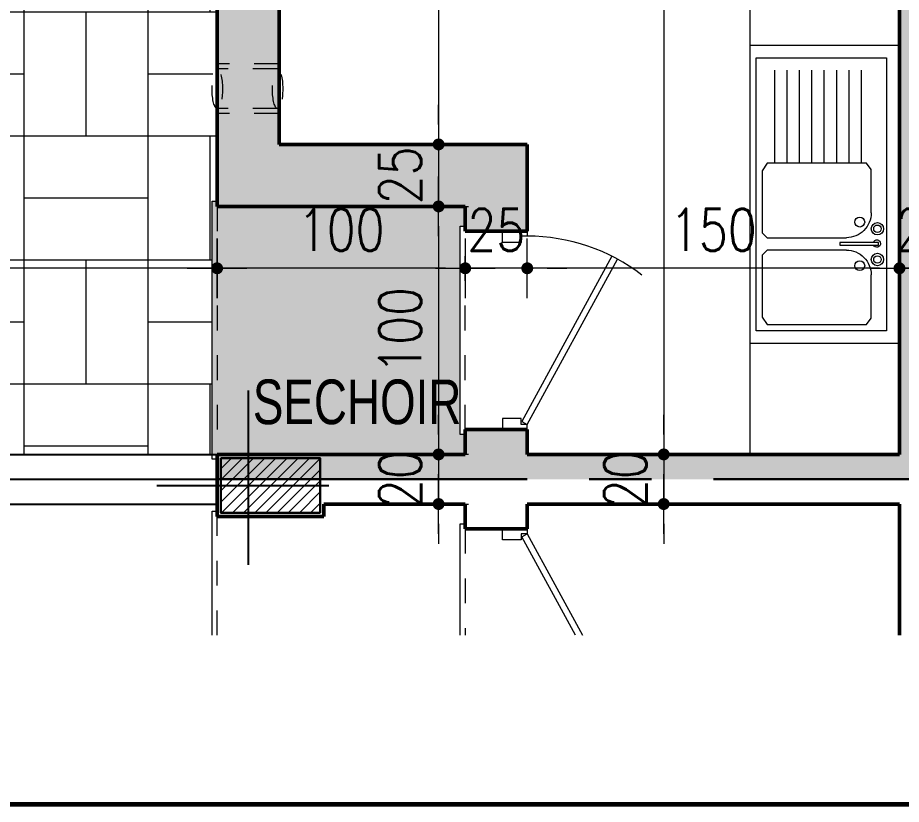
# Model space of a CAD drawing. Header units: millimetres. Extents: x 906 to 2482, y -1519 to -637.
# Drawn here: x 2039.474 to 2043.035, y -1518.695 to -1515.523 of the extents above; entities that cross this region are included whole.
import ezdxf

# ---------------------------------------------------------------- set-up
doc = ezdxf.new("R2010")
doc.units = ezdxf.units.MM
for name, pattern in [('AXES', [2, 1.25, -0.25, 0.25, -0.25]), ('CACHE', [0.375, 0.25, -0.125]), ('HIDDEN', [0.375, 0.25, -0.125])]:
    doc.linetypes.add(name, pattern=pattern)
doc.layers.get('DEFPOINTS').update_dxf_attribs({"color": 255, "lineweight": 13})
for name, color, linetype, lineweight in [('A-signe', 7, 'Continuous', 9), ('APPUITS', 7, 'Continuous', 18), ('AXE LIMITE', 7, 'AXES', 30), ('DIM.', 4, 'Continuous', 25), ('Extracteur cuisine 300m3', 7, 'Continuous', 20), ('interrompu', 7, 'HIDDEN', 15), ('MENUISERIE', 7, 'Continuous', 13), ('MUR 0.25', 7, 'Continuous', 25), ('MUR 0.5', 7, 'Continuous', 50), ('mur-fort', 7, 'Continuous', 60), ('POTEAUX ARCH', 7, 'Continuous', 30), ('POTEAUX HACHURE', 7, 'Continuous', 15), ('SANITAIRE', 7, 'Continuous', 15), ('TEXTE', 7, 'Continuous', 20)]:
    doc.layers.add(name, color=color, linetype=linetype, lineweight=lineweight)
doc.layers.add('AXE', color=7, linetype='AXES')
doc.layers.add('TEINTE', color=254, linetype='Continuous')
doc.layers.add('HATCH', color=7, linetype='Continuous', lineweight=5, true_color=0xbababa)
doc.layers.add('TEINTE 6', color=7, linetype='Continuous', true_color=0x4d4dff)
doc.styles.add('atef', font='romans.shx', dxfattribs={"width": 0.8})
doc.styles.add('STYLE4', font='swisscl.ttf')
doc.dimstyles.new('COTEXT', dxfattribs={"dimscale": 0, "dimtxt": 0.17, "dimasz": 0.08, "dimexe": 0.015, "dimexo": 0.015, "dimgap": 0.07, "dimtad": 1, "dimdec": 0, "dimlfac": 100, "dimzin": 0, "dimdsep": 46, "dimtxsty": 'atef', "dimblk": 'SIG2', "dimcen": 0.15, "dimse1": 1, "dimse2": 1, "dimclrd": 256, "dimclre": 6, "dimclrt": 2, "dimadec": 0, "dimazin": 0, "dimtfac": 0.5, "dimtdec": 0, "dimtix": 1, "dimtmove": 2, "dimatfit": 1, "dimldrblk": 'SIG2', "dimfxl": 0.18, "dimtolj": 1, "dimtzin": 0, "dimlwd": 18, "dimarcsym": 0})

# ---------------------------------------------------------------- blocks, each defined once
blk = doc.blocks.new('P - 0.80')
at = {"layer": 'MENUISERIE'}
for points in [[(-0.6991, 0.3412), (-0.0325, -0.0217), (-0.02, 0), (-0.6875, 0.3633)], [(-0.8, 0), (-0.78, 0), (-0.78, -0.025), (-0.755, -0.025), (-0.755, -0.1), (-0.8, -0.1)], [(0, 0), (-0.02, 0), (-0.02, -0.025), (-0.045, -0.025), (-0.045, -0.1), (0, -0.1)]]:
    blk.add_lwpolyline(points, dxfattribs=at)
blk.add_arc((-0.02, 0), 0.76, 142.5454, 180, dxfattribs=at)
blk = doc.blocks.new('SIG2')
at = {"layer": 'A-signe'}
for p, q in [((0, 1.5), (0, 0.5)), ((0, 0.5), (0, -0.5)), ((-1.5, 0), (-0.5, 0)), ((-0.5, 0), (0.5, 0)), ((0.5, 0), (1.5, 0)), ((0, -0.5), (0, -1.5))]:
    blk.add_line(p, q, dxfattribs=at)
at = {"layer": 'A-signe', "const_width": 0.3}
blk.add_lwpolyline([(-0.15, 0, 1), (0.15, 0, 1)], format="xyb", close=True, dxfattribs=at)
blk = doc.blocks.new('*D3337')
at = {"layer": 'DEFPOINTS', "color": 0, "transparency": 16777216}
for p in [(2040.7381, -1513.2343), (2042.0778, -1517.2843), (2042.2779, -1517.2843)]:
    blk.add_point(p, dxfattribs=at)
at = {"layer": 'DIM.', "lineweight": 18, "transparency": 16777216}
blk.add_line((2042.0778, -1513.3143), (2042.0778, -1517.2043), dxfattribs=at)
at = {"layer": 'DIM.', "lineweight": 18, "transparency": 16777216, "xscale": 0.08, "yscale": 0.08, "zscale": 0.08}
for p, rotation in [((2042.0778, -1513.2343), 90), ((2042.0778, -1517.2843), 270)]:
    blk.add_blockref('SIG2', p, dxfattribs=dict(at, rotation=rotation))
at = {"layer": 'DIM.', "color": 2, "transparency": 16777216, "insert": (2041.9228, -1515.2593), "char_height": 0.17, "attachment_point": 5, "rotation": 90, "style": 'atef'}
blk.add_mtext('\\A1;405', dxfattribs=at)
blk = doc.blocks.new('*D3338')
at = {"layer": 'DEFPOINTS', "color": 0, "transparency": 16777216}
for p in [(2042.2779, -1517.2843), (2042.0778, -1517.4843), (2042.3265, -1517.4843)]:
    blk.add_point(p, dxfattribs=at)
at = {"layer": 'DIM.', "lineweight": 18, "transparency": 16777216}
for p, q in [((2042.0778, -1517.2043), (2042.0778, -1517.1243)), ((2042.0778, -1517.2843), (2042.0778, -1517.4843)), ((2042.0778, -1517.5643), (2042.0778, -1517.6443))]:
    blk.add_line(p, q, dxfattribs=at)
at = {"layer": 'DIM.', "lineweight": 18, "transparency": 16777216, "xscale": 0.08, "yscale": 0.08, "zscale": 0.08}
for p, rotation in [((2042.0778, -1517.2843), 270), ((2042.0778, -1517.4843), 90)]:
    blk.add_blockref('SIG2', p, dxfattribs=dict(at, rotation=rotation))
at = {"layer": 'DIM.', "color": 2, "transparency": 16777216, "insert": (2041.9228, -1517.3843), "char_height": 0.17, "attachment_point": 5, "rotation": 90, "style": 'atef'}
blk.add_mtext('\\A1;20', dxfattribs=at)
blk = doc.blocks.new('EVIER 1.20-0.60')
at = {"layer": 'SANITAIRE', "linetype": 'Continuous'}
blk.add_lwpolyline([(0, 0.6), (-1.2, 0.6), (-1.2, 0), (0, 0)], close=True, dxfattribs=at)
for points in [[(-1.15, 0.575), (-0.05, 0.575)], [(-1.15, 0.05), (-1.15, 0.575)], [(-0.05, 0.575), (-0.05, 0.05)], [(-1.095, 0.55), (-1.125, 0.53)], [(-0.845, 0.55), (-1.095, 0.55)], [(-0.825, 0.53), (-0.845, 0.55)], [(-0.755, 0.55), (-0.775, 0.53)], [(-0.505, 0.55), (-0.755, 0.55)], [(-0.475, 0.53), (-0.505, 0.55)], [(-1.125, 0.53), (-1.125, 0.13)], [(-0.825, 0.2111), (-0.825, 0.53)], [(-0.775, 0.53), (-0.775, 0.2111)], [(-0.475, 0.13), (-0.475, 0.53)], [(-0.475, 0.5), (-0.1, 0.5)], [(-0.475, 0.45), (-0.1, 0.45)], [(-0.475, 0.4), (-0.1, 0.4)], [(-0.475, 0.35), (-0.1, 0.35)], [(-0.475, 0.3), (-0.1, 0.3)], [(-0.475, 0.25), (-0.1, 0.25)], [(-0.794, 0.237), (-0.805, 0.237)], [(-0.805, 0.237), (-0.805, 0.082)], [(-0.794, 0.082), (-0.794, 0.237)], [(-0.475, 0.2), (-0.1, 0.2)], [(-0.475, 0.15), (-0.1, 0.15)], [(-1.125, 0.13), (-1.0999, 0.1111)], [(-1.0999, 0.1111), (-0.925, 0.1111)], [(-0.675, 0.1111), (-0.5001, 0.1111)], [(-0.5001, 0.111), (-0.475, 0.13)], [(-0.805, 0.082), (-0.794, 0.082)], [(-0.05, 0.05), (-1.15, 0.05)]]:
    blk.add_lwpolyline(points, dxfattribs=at)
for points in [[(-0.825, 0.2111, -0.414214), (-0.925, 0.1111)], [(-0.675, 0.1111, -0.414214), (-0.775, 0.2111)], [(-0.888, 0.1772, -1), (-0.888, 0.1372, -1), (-0.888, 0.1772)], [(-0.712, 0.1772, -1), (-0.712, 0.1372, -1), (-0.712, 0.1772)], [(-0.863, 0.111, -1), (-0.863, 0.061, -1), (-0.863, 0.111)], [(-0.739, 0.111, -1), (-0.739, 0.061, -1), (-0.739, 0.111)], [(-0.863, 0.101, -1), (-0.863, 0.071, -1), (-0.863, 0.101)], [(-0.7944, 0.1023, -5.432574), (-0.805, 0.1016)], [(-0.739, 0.101, -1), (-0.739, 0.071, -1), (-0.739, 0.101)]]:
    blk.add_lwpolyline(points, format="xyb", dxfattribs=at)
blk = doc.blocks.new('*D3356')
at = {"layer": 'DEFPOINTS', "color": 0, "transparency": 16777216}
for p in [(2040.9571, -1513.2343), (2041.0279, -1516.0343), (2041.1706, -1516.0343)]:
    blk.add_point(p, dxfattribs=at)
at = {"layer": 'DIM.', "lineweight": 18, "transparency": 16777216}
blk.add_line((2041.1706, -1513.3143), (2041.1706, -1515.9543), dxfattribs=at)
at = {"layer": 'DIM.', "lineweight": 18, "transparency": 16777216, "xscale": 0.08, "yscale": 0.08, "zscale": 0.08}
for p, rotation in [((2041.1706, -1513.2343), 90), ((2041.1706, -1516.0343), 270)]:
    blk.add_blockref('SIG2', p, dxfattribs=dict(at, rotation=rotation))
at = {"layer": 'DIM.', "color": 2, "transparency": 16777216, "insert": (2041.0156, -1514.6343), "char_height": 0.17, "attachment_point": 5, "rotation": 90, "style": 'atef'}
blk.add_mtext('\\A1;280', dxfattribs=at)
blk = doc.blocks.new('*D3357')
at = {"layer": 'DEFPOINTS', "color": 0, "transparency": 16777216}
for p in [(2041.0279, -1516.0343), (2040.9874, -1516.2843), (2041.1706, -1516.2843)]:
    blk.add_point(p, dxfattribs=at)
at = {"layer": 'DIM.', "lineweight": 18, "transparency": 16777216}
for p, q in [((2041.1706, -1515.9543), (2041.1706, -1515.8743)), ((2041.1706, -1516.0343), (2041.1706, -1516.2843)), ((2041.1706, -1516.3643), (2041.1706, -1516.4443))]:
    blk.add_line(p, q, dxfattribs=at)
at = {"layer": 'DIM.', "lineweight": 18, "transparency": 16777216, "xscale": 0.08, "yscale": 0.08, "zscale": 0.08}
for p, rotation in [((2041.1706, -1516.0343), 270), ((2041.1706, -1516.2843), 90)]:
    blk.add_blockref('SIG2', p, dxfattribs=dict(at, rotation=rotation))
at = {"layer": 'DIM.', "color": 2, "transparency": 16777216, "insert": (2041.0156, -1516.1593), "char_height": 0.17, "attachment_point": 5, "rotation": 90, "style": 'atef'}
blk.add_mtext('\\A1;25', dxfattribs=at)
blk = doc.blocks.new('*D3358')
at = {"layer": 'DEFPOINTS', "color": 0, "transparency": 16777216}
for p in [(2040.9874, -1516.2843), (2041.1706, -1517.2843), (2041.2779, -1517.2843)]:
    blk.add_point(p, dxfattribs=at)
at = {"layer": 'DIM.', "lineweight": 18, "transparency": 16777216}
blk.add_line((2041.1706, -1516.3643), (2041.1706, -1517.2043), dxfattribs=at)
at = {"layer": 'DIM.', "lineweight": 18, "transparency": 16777216, "xscale": 0.08, "yscale": 0.08, "zscale": 0.08}
for p, rotation in [((2041.1706, -1516.2843), 90), ((2041.1706, -1517.2843), 270)]:
    blk.add_blockref('SIG2', p, dxfattribs=dict(at, rotation=rotation))
at = {"layer": 'DIM.', "color": 2, "transparency": 16777216, "insert": (2041.0156, -1516.7843), "char_height": 0.17, "attachment_point": 5, "rotation": 90, "style": 'atef'}
blk.add_mtext('\\A1;100', dxfattribs=at)
blk = doc.blocks.new('*D3359')
at = {"layer": 'DEFPOINTS', "color": 0, "transparency": 16777216}
for p in [(2041.2779, -1517.2843), (2041.1706, -1517.4843), (2041.2779, -1517.4843)]:
    blk.add_point(p, dxfattribs=at)
at = {"layer": 'DIM.', "lineweight": 18, "transparency": 16777216}
for p, q in [((2041.1706, -1517.2043), (2041.1706, -1517.1243)), ((2041.1706, -1517.2843), (2041.1706, -1517.4843)), ((2041.1706, -1517.5643), (2041.1706, -1517.6443))]:
    blk.add_line(p, q, dxfattribs=at)
at = {"layer": 'DIM.', "lineweight": 18, "transparency": 16777216, "xscale": 0.08, "yscale": 0.08, "zscale": 0.08}
for p, rotation in [((2041.1706, -1517.2843), 270), ((2041.1706, -1517.4843), 90)]:
    blk.add_blockref('SIG2', p, dxfattribs=dict(at, rotation=rotation))
at = {"layer": 'DIM.', "color": 2, "transparency": 16777216, "insert": (2041.0156, -1517.3843), "char_height": 0.17, "attachment_point": 5, "rotation": 90, "style": 'atef'}
blk.add_mtext('\\A1;20', dxfattribs=at)
blk = doc.blocks.new('*D3255')
at = {"layer": 'DEFPOINTS', "color": 0, "transparency": 16777216}
for p in [(2043.0279, -1516.5338), (2043.0279, -1516.6622), (2043.2279, -1516.6622)]:
    blk.add_point(p, dxfattribs=at)
at = {"layer": 'DIM.', "lineweight": 18, "transparency": 16777216}
for p, q in [((2042.9479, -1516.5338), (2042.8679, -1516.5338)), ((2043.2279, -1516.5338), (2043.0279, -1516.5338)), ((2043.3079, -1516.5338), (2043.3879, -1516.5338))]:
    blk.add_line(p, q, dxfattribs=at)
at = {"layer": 'DIM.', "lineweight": 18, "transparency": 16777216, "xscale": 0.08, "yscale": 0.08, "zscale": 0.08}
blk.add_blockref('SIG2', (2043.0279, -1516.5338), dxfattribs=at)
at = {"layer": 'DIM.', "lineweight": 18, "transparency": 16777216, "xscale": 0.08, "yscale": 0.08, "zscale": 0.08, "rotation": 180}
blk.add_blockref('SIG2', (2043.2279, -1516.5338), dxfattribs=at)
at = {"layer": 'DIM.', "color": 2, "transparency": 16777216, "insert": (2043.1279, -1516.3788), "char_height": 0.17, "attachment_point": 5, "style": 'atef'}
blk.add_mtext('\\A1;20', dxfattribs=at)
blk = doc.blocks.new('*D3256')
at = {"layer": 'DEFPOINTS', "color": 0, "transparency": 16777216}
for p in [(2041.5279, -1516.2731), (2041.5279, -1516.5338), (2043.0279, -1516.6622)]:
    blk.add_point(p, dxfattribs=at)
at = {"layer": 'DIM.', "lineweight": 18, "transparency": 16777216}
blk.add_line((2042.9479, -1516.5338), (2041.6079, -1516.5338), dxfattribs=at)
at = {"layer": 'DIM.', "lineweight": 18, "transparency": 16777216, "xscale": 0.08, "yscale": 0.08, "zscale": 0.08, "rotation": 180}
blk.add_blockref('SIG2', (2041.5279, -1516.5338), dxfattribs=at)
at = {"layer": 'DIM.', "lineweight": 18, "transparency": 16777216, "xscale": 0.08, "yscale": 0.08, "zscale": 0.08}
blk.add_blockref('SIG2', (2043.0279, -1516.5338), dxfattribs=at)
at = {"layer": 'DIM.', "color": 2, "transparency": 16777216, "insert": (2042.2779, -1516.3788), "char_height": 0.17, "attachment_point": 5, "style": 'atef'}
blk.add_mtext('\\A1;150', dxfattribs=at)
blk = doc.blocks.new('*D3257')
at = {"layer": 'DEFPOINTS', "color": 0, "transparency": 16777216}
for p in [(2041.5279, -1516.2731), (2041.2779, -1516.2843), (2041.2779, -1516.5338)]:
    blk.add_point(p, dxfattribs=at)
at = {"layer": 'DIM.', "lineweight": 18, "transparency": 16777216}
for p, q in [((2041.1979, -1516.5338), (2041.1179, -1516.5338)), ((2041.5279, -1516.5338), (2041.2779, -1516.5338)), ((2041.6079, -1516.5338), (2041.6879, -1516.5338))]:
    blk.add_line(p, q, dxfattribs=at)
at = {"layer": 'DIM.', "lineweight": 18, "transparency": 16777216, "xscale": 0.08, "yscale": 0.08, "zscale": 0.08}
blk.add_blockref('SIG2', (2041.2779, -1516.5338), dxfattribs=at)
at = {"layer": 'DIM.', "lineweight": 18, "transparency": 16777216, "xscale": 0.08, "yscale": 0.08, "zscale": 0.08, "rotation": 180}
blk.add_blockref('SIG2', (2041.5279, -1516.5338), dxfattribs=at)
at = {"layer": 'DIM.', "color": 2, "transparency": 16777216, "insert": (2041.4029, -1516.3788), "char_height": 0.17, "attachment_point": 5, "style": 'atef'}
blk.add_mtext('\\A1;25', dxfattribs=at)
blk = doc.blocks.new('*D3258')
at = {"layer": 'DEFPOINTS', "color": 0, "transparency": 16777216}
for p in [(2040.2779, -1516.1175), (2041.2779, -1516.2843), (2040.2779, -1516.5338)]:
    blk.add_point(p, dxfattribs=at)
at = {"layer": 'DIM.', "lineweight": 18, "transparency": 16777216}
blk.add_line((2041.1979, -1516.5338), (2040.3579, -1516.5338), dxfattribs=at)
at = {"layer": 'DIM.', "lineweight": 18, "transparency": 16777216, "xscale": 0.08, "yscale": 0.08, "zscale": 0.08, "rotation": 180}
blk.add_blockref('SIG2', (2040.2779, -1516.5338), dxfattribs=at)
at = {"layer": 'DIM.', "lineweight": 18, "transparency": 16777216, "xscale": 0.08, "yscale": 0.08, "zscale": 0.08}
blk.add_blockref('SIG2', (2041.2779, -1516.5338), dxfattribs=at)
at = {"layer": 'DIM.', "color": 2, "transparency": 16777216, "insert": (2040.7779, -1516.3788), "char_height": 0.17, "attachment_point": 5, "style": 'atef'}
blk.add_mtext('\\A1;100', dxfattribs=at)
blk = doc.blocks.new('*D3259')
at = {"layer": 'DEFPOINTS', "color": 0, "transparency": 16777216}
for p in [(2040.2779, -1516.1175), (2036.3779, -1516.5338), (2036.3779, -1517.2843)]:
    blk.add_point(p, dxfattribs=at)
at = {"layer": 'DIM.', "lineweight": 18, "transparency": 16777216}
blk.add_line((2040.1979, -1516.5338), (2036.4579, -1516.5338), dxfattribs=at)
at = {"layer": 'DIM.', "lineweight": 18, "transparency": 16777216, "xscale": 0.08, "yscale": 0.08, "zscale": 0.08, "rotation": 180}
blk.add_blockref('SIG2', (2036.3779, -1516.5338), dxfattribs=at)
at = {"layer": 'DIM.', "lineweight": 18, "transparency": 16777216, "xscale": 0.08, "yscale": 0.08, "zscale": 0.08}
blk.add_blockref('SIG2', (2040.2779, -1516.5338), dxfattribs=at)
at = {"layer": 'DIM.', "color": 2, "transparency": 16777216, "insert": (2038.3279, -1516.3788), "char_height": 0.17, "attachment_point": 5, "style": 'atef'}
blk.add_mtext('\\A1;390', dxfattribs=at)

msp = doc.modelspace()

# ---------------------------------------------------------------- hatches: boundary and pattern name
at = {"layer": 'HATCH'}
h = msp.add_hatch(dxfattribs=at)
h.set_pattern_fill('164', pattern_type=2)
h.set_pattern_definition([(0, (0, 0), (0.5, 0.5), []), (0, (0, 0.25), (0.5, 0.5), [0.5, -0.5]), (90, (0, 0), (-0.5, 0.5), []), (90, (0.25, 0.5), (-0.5, 0.5), [0.5, -0.5])])
edge = h.paths.add_edge_path()
edge.add_line((2040.1879, -1514.1129), (2040.2079, -1514.1129))
edge.add_line((2040.2079, -1514.1129), (2040.2079, -1513.8843))
edge.add_line((2040.2079, -1513.8843), (2040.2779, -1513.8843))
edge.add_line((2040.2779, -1513.8843), (2040.2779, -1513.3843))
edge.add_line((2040.2779, -1513.3843), (2037.2058, -1513.3843))
edge.add_line((2037.2058, -1513.3843), (2037.2058, -1513.4072))
edge.add_line((2037.2058, -1513.4072), (2036.6479, -1513.4072))
edge.add_line((2036.6479, -1513.4072), (2036.6479, -1513.3843))
edge.add_line((2036.6479, -1513.3843), (2036.3779, -1513.3843))
edge.add_line((2036.3779, -1513.3843), (2036.3779, -1517.2843))
edge.add_line((2036.3779, -1517.2843), (2040.2579, -1517.2843))
edge.add_line((2040.2579, -1517.2843), (2040.2579, -1516.2629))
edge.add_line((2040.2579, -1516.2629), (2040.2779, -1516.2629))
edge.add_line((2040.2779, -1516.2629), (2040.2779, -1515.9114))
edge.add_ellipse((2040.2782, -1515.8101), major_axis=(0, -0.1), ratio=0.218235, start_angle=180.7768, end_angle=353.598, ccw=False)
edge.add_line((2040.2779, -1515.7101), (2040.2779, -1515.3843))
edge.add_line((2040.2779, -1515.3843), (2040.2079, -1515.3843))
edge.add_line((2040.2079, -1515.3843), (2040.2079, -1515.1529))
edge.add_line((2040.2079, -1515.1529), (2040.1879, -1515.1529))
edge.add_line((2040.1879, -1515.1529), (2040.1879, -1514.1129))
at = {"layer": 'POTEAUX HACHURE'}
h = msp.add_hatch(dxfattribs=at)
h.set_pattern_fill('ANSI31', color=256, scale=0.01)
h.set_pattern_definition([(45, (930.32022, -617.21888), (-0.0224506403, 0.0224506403), [])])
h.paths.add_polyline_path([(2040.2929, -1517.2993), (2040.693, -1517.2993), (2040.693, -1517.5192), (2040.2929, -1517.5192)])
at = {"layer": 'TEINTE'}
h = msp.add_hatch(color=256, dxfattribs=at)
h.dxf.hatch_style = 1
h.paths.add_polyline_path([(2041.2579, -1516.3643), (2041.2779, -1516.3643), (2041.2779, -1516.2843), (2040.2779, -1516.2843), (2040.2779, -1516.2629), (2040.2579, -1516.2629), (2040.2579, -1517.2843), (2040.2779, -1517.2843), (2040.2779, -1517.2843), (2041.2779, -1517.2843), (2041.2779, -1517.2043), (2041.2579, -1517.2043)])
at = {"layer": 'TEINTE 6'}
h = msp.add_hatch(color=256, dxfattribs=at)
h.dxf.hatch_style = 1
h.paths.add_polyline_path([(2043.2781, -1513.1343), (2042.5779, -1513.1343), (2042.5779, -1512.9843), (2042.4779, -1512.9843), (2042.4779, -1513.1343), (2042.3385, -1513.1343), (2042.3385, -1513.2343), (2042.425, -1513.2343), (2042.425, -1513.3343), (2042.525, -1513.3343), (2042.525, -1513.2343), (2043.0279, -1513.2343), (2043.0279, -1514.1381), (2042.425, -1514.1381), (2042.425, -1514.2381), (2043.0279, -1514.2381), (2043.0279, -1517.2843), (2041.5279, -1517.2843), (2041.5279, -1517.1843), (2041.2779, -1517.1843), (2041.2779, -1517.2843), (2040.2779, -1517.2843), (2040.2779, -1517.3843), (2043.1279, -1517.3843), (2043.1279, -1514.8843), (2046.6497, -1514.8843), (2046.7391, -1514.7948), (2046.6684, -1514.7241), (2046.6083, -1514.7843), (2043.1279, -1514.7843), (2043.1279, -1513.6643), (2043.2781, -1513.6643)])
h = msp.add_hatch(color=256, dxfattribs=at)
h.dxf.hatch_style = 1
h.paths.add_polyline_path([(2041.5279, -1516.0343), (2040.5279, -1516.0343), (2040.5279, -1515.1343), (2040.2079, -1515.1343), (2040.2079, -1515.3843), (2040.2779, -1515.3843), (2040.2779, -1516.2843), (2041.2779, -1516.2843), (2041.2779, -1516.3843), (2041.5279, -1516.3843)])

# ---------------------------------------------------------------- linework, layer by layer
at = {"layer": 'APPUITS'}
for points in [[(2040.2779, -1517.3029), (2040.2579, -1517.3029), (2040.2579, -1516.2629), (2040.2779, -1516.2629)], [(2041.2779, -1517.2043), (2041.2579, -1517.2043), (2041.2579, -1516.3643), (2041.2779, -1516.3643)], [(2040.2579, -1517.5129), (2040.2779, -1517.5129)], [(2040.2579, -1518.0132), (2040.2579, -1517.5129), (2040.2779, -1517.5129)], [(2041.2579, -1518.0132), (2041.2579, -1517.5643), (2041.2779, -1517.5643)]]:
    msp.add_lwpolyline(points, dxfattribs=at)
at = {"layer": 'AXE'}
for p, q in [((2040.4029, -1517.0261), (2040.4029, -1517.7291)), ((2035.1561, -1517.3843), (2040.2779, -1517.3843)), ((2040.0346, -1517.4093), (2040.7278, -1517.4093))]:
    msp.add_line(p, q, dxfattribs=at)
at = {"layer": 'AXE LIMITE'}
msp.add_lwpolyline([(2040.2779, -1517.3843), (2043.1279, -1517.3843), (2043.1279, -1514.8843), (2046.6497, -1514.8843), (2047.6579, -1513.8761), (2047.5579, -1513.7762), (2047.5579, -1509.6843)], dxfattribs=at)
at = {"layer": 'Extracteur cuisine 300m3', "linetype": 'CACHE', "ltscale": 0.15}
for p, q in [((2040.5223, -1515.7301), (2040.2785, -1515.7301)), ((2040.5223, -1515.7301), (2040.2785, -1515.7301)), ((2040.5223, -1515.7301), (2040.2785, -1515.7301)), ((2040.5223, -1515.7301), (2040.2785, -1515.7301)), ((2040.5223, -1515.7301), (2040.2785, -1515.7301)), ((2040.5223, -1515.7301), (2040.2785, -1515.7301)), ((2040.5223, -1515.8901), (2040.2786, -1515.8901)), ((2040.5223, -1515.8901), (2040.2786, -1515.8901)), ((2040.5223, -1515.8901), (2040.2786, -1515.8901)), ((2040.5223, -1515.8901), (2040.2786, -1515.8901)), ((2040.5223, -1515.8901), (2040.2786, -1515.8901)), ((2040.5223, -1515.8901), (2040.2786, -1515.8901))]:
    msp.add_line(p, q, dxfattribs=at)
for points in [[(2040.5276, -1515.7098), (2040.2782, -1515.71)], [(2040.5276, -1515.9098), (2040.2758, -1515.9095)]]:
    msp.add_lwpolyline(points, dxfattribs=at)
for centre in [(2040.2786, -1515.8101), (2040.2786, -1515.8101), (2040.2786, -1515.8101), (2040.2786, -1515.8101), (2040.2786, -1515.8101), (2040.2786, -1515.8101), (2040.5217, -1515.8101), (2040.5217, -1515.8101), (2040.5217, -1515.8101), (2040.5217, -1515.8101), (2040.5217, -1515.8101), (2040.5217, -1515.8101)]:
    msp.add_ellipse(centre, major_axis=(0, 0.08), ratio=0.260794, start_param=3.141593, end_param=9.424778, dxfattribs=at)
at = {"layer": 'interrompu', "ltscale": 0.2}
for p, q in [((2040.2779, -1516.2843), (2040.2779, -1517.2593)), ((2041.2779, -1517.1843), (2041.2779, -1516.3843)), ((2040.2779, -1518.0132), (2040.2779, -1517.5092)), ((2041.2779, -1517.5843), (2041.2779, -1518.0132))]:
    msp.add_line(p, q, dxfattribs=at)
at = {"layer": 'MENUISERIE'}
for p, q in [((2041.5063, -1517.6168), (2041.5279, -1517.6043)), ((2041.722, -1518.0132), (2041.5063, -1517.6168)), ((2041.5279, -1517.6043), (2041.7505, -1518.0132))]:
    msp.add_line(p, q, dxfattribs=at)
msp.add_lwpolyline([(2041.5279, -1517.5843), (2041.5279, -1517.6043), (2041.5029, -1517.6043), (2041.5029, -1517.6293), (2041.4279, -1517.6293), (2041.4279, -1517.5843)], dxfattribs=at)
at = {"layer": 'MUR 0.25', "linetype": 'Continuous'}
for p, q in [((2036.3779, -1517.2843), (2040.2779, -1517.2843)), ((2036.3779, -1517.4843), (2040.2779, -1517.4843))]:
    msp.add_line(p, q, dxfattribs=at)
at = {"layer": 'MUR 0.5'}
for p, q in [((2043.0279, -1514.2381), (2043.0279, -1517.2843)), ((2040.5279, -1515.1343), (2040.5279, -1516.0343)), ((2040.2779, -1515.3843), (2040.2779, -1516.2843)), ((2040.5279, -1516.0343), (2041.5279, -1516.0343)), ((2041.5279, -1516.0343), (2041.5279, -1516.3843)), ((2040.2779, -1516.2843), (2041.2779, -1516.2843)), ((2041.2779, -1516.2843), (2041.2779, -1516.3843)), ((2041.2779, -1516.3843), (2041.5279, -1516.3843)), ((2041.2779, -1517.1843), (2041.2779, -1517.2843)), ((2041.2779, -1517.1843), (2041.5279, -1517.1843)), ((2041.5279, -1517.1843), (2041.5279, -1517.2843)), ((2040.2779, -1517.2843), (2041.2779, -1517.2843)), ((2040.2779, -1517.5343), (2040.2779, -1517.2843)), ((2041.5279, -1517.2843), (2043.0279, -1517.2843)), ((2040.708, -1517.4843), (2041.2779, -1517.4843)), ((2040.708, -1517.4843), (2040.708, -1517.5342)), ((2041.2779, -1517.4843), (2041.2779, -1517.5843)), ((2041.5279, -1517.4843), (2041.5279, -1517.5843)), ((2041.5279, -1517.4843), (2043.0279, -1517.4843)), ((2043.0279, -1518.0132), (2043.0279, -1517.4843)), ((2040.708, -1517.5342), (2040.2779, -1517.5342)), ((2041.2779, -1517.5843), (2041.5279, -1517.5843))]:
    msp.add_line(p, q, dxfattribs=at)
at = {"layer": 'mur-fort'}
msp.add_lwpolyline([(2028.6838, -1497.7969), (2028.6838, -1518.6951), (2058.8701, -1518.6951), (2058.8701, -1497.7969)], close=True, dxfattribs=at)
msp.add_lwpolyline([(2052.6969, -1497.7969), (2028.6838, -1497.7969), (2028.6838, -1518.6951), (2052.6969, -1518.6951), (2052.6969, -1501.057)], dxfattribs=at)
at = {"layer": 'POTEAUX ARCH'}
msp.add_lwpolyline([(2040.2929, -1517.2993), (2040.693, -1517.2993), (2040.693, -1517.5192), (2040.2929, -1517.5192)], close=True, dxfattribs=at)
at = {"layer": 'SANITAIRE'}
msp.add_line((2042.425, -1514.2381), (2042.425, -1517.2843), dxfattribs=at)

# ---------------------------------------------------------------- block references
at = {"layer": 'MENUISERIE', "rotation": 270}
msp.add_blockref('P - 0.80', (2041.5279, -1517.1843), dxfattribs=at)
at = {"layer": 'SANITAIRE', "rotation": 90.00000000000001}
msp.add_blockref('EVIER 1.20-0.60', (2043.025, -1515.6354), dxfattribs=at)

# ---------------------------------------------------------------- texts
at = {"layer": 'TEXTE', "style": 'STYLE4'}
msp.add_text('SECHOIR', height=0.18, dxfattribs=at).set_placement((2040.422, -1517.1623))

# ---------------------------------------------------------------- dimensions: what is measured, and where the dimension line sits
at = {"layer": 'DIM.'}
for base, p1, p2, picture, middle in [((2042.0778, -1517.2843), (2040.7381, -1513.2343), (2042.2779, -1517.2843), '*D3337', (2041.9228, -1515.2593)), ((2041.1706, -1516.0343), (2040.9571, -1513.2343), (2041.0279, -1516.0343), '*D3356', (2041.0156, -1514.6343)), ((2041.1706, -1516.2843), (2041.0279, -1516.0343), (2040.9874, -1516.2843), '*D3357', (2041.0156, -1516.1593)), ((2041.1706, -1517.2843), (2040.9874, -1516.2843), (2041.2779, -1517.2843), '*D3358', (2041.0156, -1516.7843)), ((2041.1706, -1517.4843), (2041.2779, -1517.2843), (2041.2779, -1517.4843), '*D3359', (2041.0156, -1517.3843)), ((2042.0778, -1517.4843), (2042.2779, -1517.2843), (2042.3265, -1517.4843), '*D3338', (2041.9228, -1517.3843))]:
    dim = msp.add_linear_dim(base=base, p1=p1, p2=p2, angle=90, dimstyle='COTEXT', override={"dimscale": 1}, dxfattribs=at)
    dim.commit()
    dim.dimension.update_dxf_attribs({"geometry": picture, "text_midpoint": middle})
for base, p1, p2, picture, middle in [((2036.3779, -1516.5338), (2040.2779, -1516.1175), (2036.3779, -1517.2843), '*D3259', (2038.3279, -1516.3788)), ((2040.2779, -1516.5338), (2041.2779, -1516.2843), (2040.2779, -1516.1175), '*D3258', (2040.7779, -1516.3788)), ((2041.2779, -1516.5338), (2041.5279, -1516.2731), (2041.2779, -1516.2843), '*D3257', (2041.4029, -1516.3788)), ((2041.5279, -1516.5338), (2043.0279, -1516.6622), (2041.5279, -1516.2731), '*D3256', (2042.2779, -1516.3788)), ((2043.0279, -1516.5338), (2043.2279, -1516.6622), (2043.0279, -1516.6622), '*D3255', (2043.1279, -1516.3788))]:
    dim = msp.add_linear_dim(base=base, p1=p1, p2=p2, dimstyle='COTEXT', override={"dimscale": 1}, dxfattribs=at)
    dim.commit()
    dim.dimension.update_dxf_attribs({"geometry": picture, "text_midpoint": middle})

doc.saveas('drawing.dxf')
